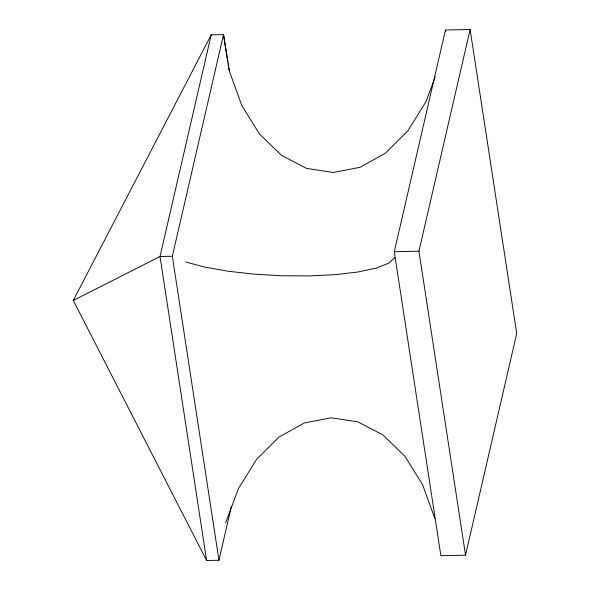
<?xml version="1.0" encoding="UTF-8"?>
<svg xmlns="http://www.w3.org/2000/svg" width="590" height="590" viewBox="0 0 590 590"><rect width="100%" height="100%" fill="white"/><g stroke="black" fill="none" stroke-linecap="round" stroke-linejoin="round"><path stroke-width="0.89" d="M435.236 76.848L425.973 101.694L407.86 130.833L385.469 153.127L360.114 167.287L333.276 172.472L306.512 168.386L281.393 155.273L259.386 133.893L241.775 105.492L229.584 71.729L223.529 34.581L211.198 34.832L160.023 256.517L206.618 560.5L218.949 560.249L231.376 506.397M218.949 560.249L172.346 256.267L223.529 34.581L227.718 61.884M394.282 251.694L445.457 30.009L470.119 29.5L516.715 333.483L465.54 555.168L440.877 555.677L394.282 251.694L418.937 251.185L470.119 29.5M225.653 522.836L238.434 488.557L256.554 459.418L278.937 437.124L304.293 422.971L331.138 417.779L357.894 421.865L383.013 434.978L405.02 456.365L422.632 484.766L434.823 518.522M206.618 560.5L73.285 300.465L211.198 34.832M394.835 257.66L388.677 263.243L376.162 268.118L358.027 271.99L335.327 274.645L309.389 275.921L281.725 275.751L253.958 274.136L227.696 271.171L204.479 267.041L185.666 261.967M73.285 300.465L160.023 256.517L172.346 256.267M445.457 30.009L445.738 31.831M418.937 251.185L465.54 555.168M227.991 63.705L228.411 66.434M228.691 68.256L228.972 70.077"/></g></svg>
